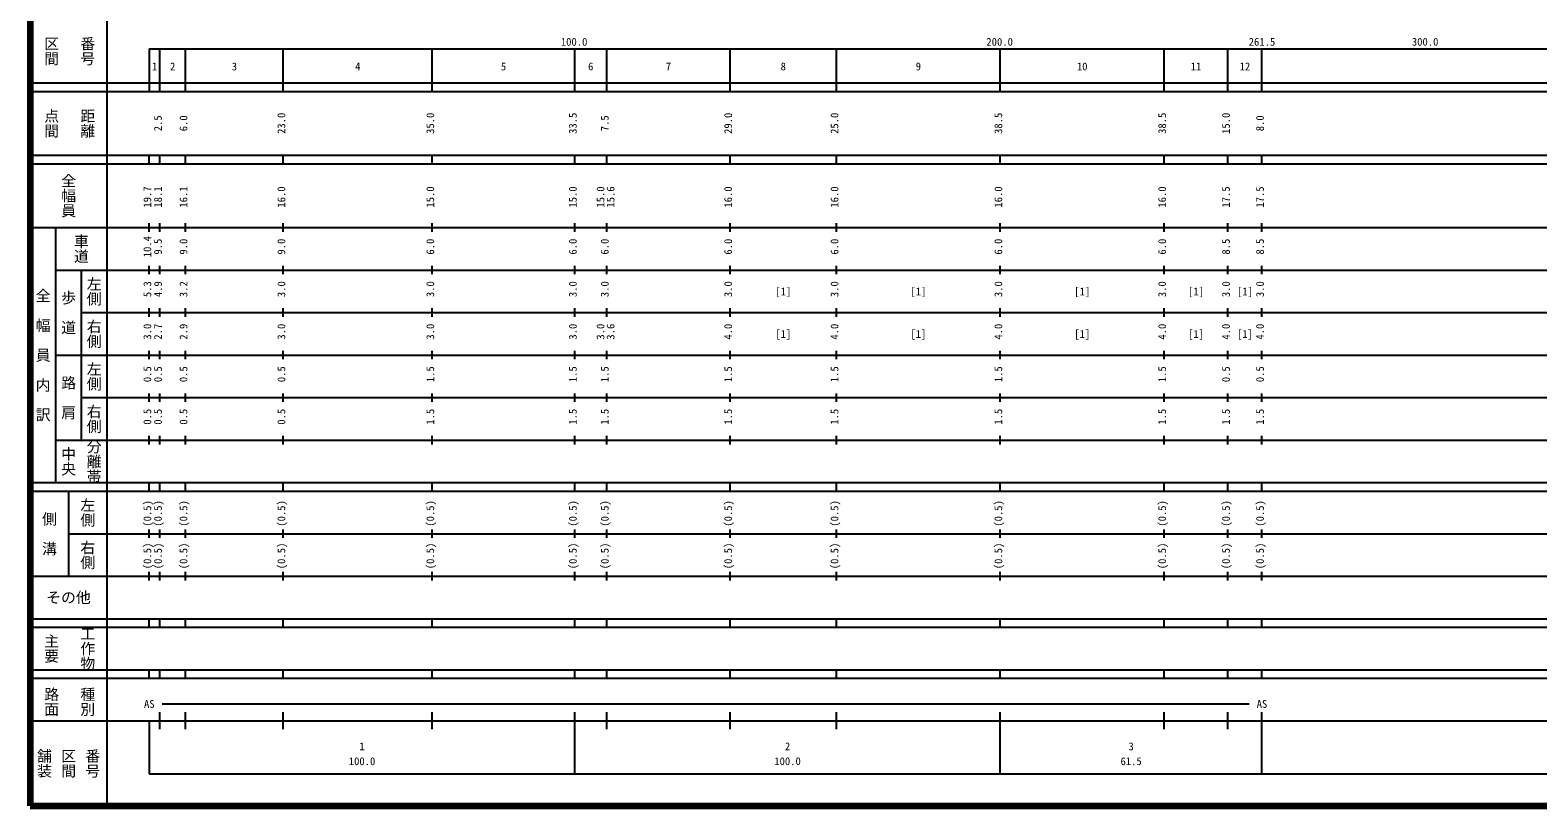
# Model space of a CAD drawing. Units: millimetres on the paper, enlarged 1000 times. Extents: x 40000 to 680000, y 20000 to 380000.
# Drawn here: x 40000 to 394334, y 20000 to 202409 of the extents above; entities that cross this region are included whole.
import ezdxf
from ezdxf.enums import TextEntityAlignment as Align

# ---------------------------------------------------------------- set-up
doc = ezdxf.new("R2010")
doc.units = ezdxf.units.MM
doc.header["$LTSCALE"] = 1000
doc.layers.add('M-TTL', color=2, linetype='Continuous', lineweight=140)
doc.layers.add('M-TTL-BAND', color=7, linetype='Continuous', lineweight=25)
doc.styles.add('@ＭＳ ゴシック', font='')
doc.styles.add('ＭＳ ゴシック', font='')
doc.styles.get('@ＭＳ ゴシック').set_extended_font_data('@MS Gothic')
doc.styles.get('ＭＳ ゴシック').set_extended_font_data('MS Gothic')

msp = doc.modelspace()

# ---------------------------------------------------------------- linework, layer by layer
at = {"layer": 'M-TTL'}
for p, q in [((40000, 380000), (40000, 20000)), ((40000, 20000), (680000, 20000))]:
    msp.add_line(p, q, dxfattribs=at)
at = {"layer": 'M-TTL-BAND'}
for p, q in [((58000, 370000), (58000, 20000)), ((68000, 198000), (579000, 198000)), ((68000, 198000), (68000, 188000)), ((70500, 188000), (70500, 198000)), ((76500, 188000), (76500, 198000)), ((99500, 188000), (99500, 198000)), ((134500, 188000), (134500, 198000)), ((168000, 188000), (168000, 198000)), ((175500, 188000), (175500, 198000)), ((204500, 188000), (204500, 198000)), ((229500, 188000), (229500, 198000)), ((268000, 188000), (268000, 198000)), ((306500, 188000), (306500, 198000)), ((321500, 188000), (321500, 198000)), ((329500, 188000), (329500, 198000)), ((40000, 190000), (579000, 190000)), ((40000, 188000), (579000, 188000)), ((40000, 173000), (579000, 173000)), ((40000, 171000), (579000, 171000)), ((68000, 171000), (68000, 173000)), ((70500, 171000), (70500, 173000)), ((76500, 171000), (76500, 173000)), ((99500, 171000), (99500, 173000)), ((134500, 171000), (134500, 173000)), ((168000, 171000), (168000, 173000)), ((175500, 171000), (175500, 173000)), ((204500, 171000), (204500, 173000)), ((229500, 171000), (229500, 173000)), ((268000, 171000), (268000, 173000)), ((306500, 171000), (306500, 173000)), ((321500, 171000), (321500, 173000)), ((329500, 171000), (329500, 173000)), ((40000, 156000), (579000, 156000)), ((46000, 96000), (46000, 156000)), ((68000, 155000), (68000, 157000)), ((70500, 155000), (70500, 157000)), ((76500, 155000), (76500, 157000)), ((99500, 155000), (99500, 157000)), ((134500, 155000), (134500, 157000)), ((168000, 155000), (168000, 157000)), ((175500, 155000), (175500, 157000)), ((204500, 155000), (204500, 157000)), ((229500, 155000), (229500, 157000)), ((268000, 155000), (268000, 157000)), ((306500, 155000), (306500, 157000)), ((321500, 155000), (321500, 157000)), ((329500, 155000), (329500, 157000)), ((46000, 146000), (579000, 146000)), ((52000, 146000), (52000, 106000)), ((68000, 145000), (68000, 147000)), ((70500, 145000), (70500, 147000)), ((76500, 145000), (76500, 147000)), ((99500, 145000), (99500, 147000)), ((134500, 145000), (134500, 147000)), ((168000, 145000), (168000, 147000)), ((175500, 145000), (175500, 147000)), ((204500, 145000), (204500, 147000)), ((229500, 145000), (229500, 147000)), ((268000, 145000), (268000, 147000)), ((306500, 145000), (306500, 147000)), ((321500, 145000), (321500, 147000)), ((329500, 145000), (329500, 147000)), ((52000, 136000), (579000, 136000)), ((68000, 135000), (68000, 137000)), ((70500, 135000), (70500, 137000)), ((76500, 135000), (76500, 137000)), ((99500, 135000), (99500, 137000)), ((134500, 135000), (134500, 137000)), ((168000, 135000), (168000, 137000)), ((175500, 135000), (175500, 137000)), ((204500, 135000), (204500, 137000)), ((229500, 135000), (229500, 137000)), ((268000, 135000), (268000, 137000)), ((306500, 135000), (306500, 137000)), ((321500, 135000), (321500, 137000)), ((329500, 135000), (329500, 137000)), ((46000, 126000), (579000, 126000)), ((68000, 125000), (68000, 127000)), ((70500, 125000), (70500, 127000)), ((76500, 125000), (76500, 127000)), ((99500, 125000), (99500, 127000)), ((134500, 125000), (134500, 127000)), ((168000, 125000), (168000, 127000)), ((175500, 125000), (175500, 127000)), ((204500, 125000), (204500, 127000)), ((229500, 125000), (229500, 127000)), ((268000, 125000), (268000, 127000)), ((306500, 125000), (306500, 127000)), ((321500, 125000), (321500, 127000)), ((329500, 125000), (329500, 127000)), ((68000, 115000), (68000, 117000)), ((70500, 115000), (70500, 117000)), ((76500, 115000), (76500, 117000)), ((99500, 115000), (99500, 117000)), ((134500, 115000), (134500, 117000)), ((168000, 115000), (168000, 117000)), ((175500, 115000), (175500, 117000)), ((204500, 115000), (204500, 117000)), ((229500, 115000), (229500, 117000)), ((268000, 115000), (268000, 117000)), ((306500, 115000), (306500, 117000)), ((321500, 115000), (321500, 117000)), ((329500, 115000), (329500, 117000)), ((52000, 116000), (579000, 116000)), ((68000, 105000), (68000, 107000)), ((70500, 105000), (70500, 107000)), ((76500, 105000), (76500, 107000)), ((99500, 105000), (99500, 107000)), ((134500, 105000), (134500, 107000)), ((168000, 105000), (168000, 107000)), ((175500, 105000), (175500, 107000)), ((204500, 105000), (204500, 107000)), ((229500, 105000), (229500, 107000)), ((268000, 105000), (268000, 107000)), ((306500, 105000), (306500, 107000)), ((321500, 105000), (321500, 107000)), ((329500, 105000), (329500, 107000)), ((46000, 106000), (579000, 106000)), ((40000, 96000), (579000, 96000)), ((68000, 94000), (68000, 96000)), ((70500, 94000), (70500, 96000)), ((76500, 94000), (76500, 96000)), ((99500, 94000), (99500, 96000)), ((134500, 94000), (134500, 96000)), ((168000, 94000), (168000, 96000)), ((175500, 94000), (175500, 96000)), ((204500, 94000), (204500, 96000)), ((229500, 94000), (229500, 96000)), ((268000, 94000), (268000, 96000)), ((306500, 94000), (306500, 96000)), ((321500, 94000), (321500, 96000)), ((329500, 94000), (329500, 96000)), ((40000, 94000), (579000, 94000)), ((49000, 94000), (49000, 74000)), ((49000, 84000), (579000, 84000)), ((68000, 83000), (68000, 85000)), ((70500, 83000), (70500, 85000)), ((76500, 83000), (76500, 85000)), ((99500, 83000), (99500, 85000)), ((134500, 83000), (134500, 85000)), ((168000, 83000), (168000, 85000)), ((175500, 83000), (175500, 85000)), ((204500, 83000), (204500, 85000)), ((229500, 83000), (229500, 85000)), ((268000, 83000), (268000, 85000)), ((306500, 83000), (306500, 85000)), ((321500, 83000), (321500, 85000)), ((329500, 83000), (329500, 85000)), ((68000, 73000), (68000, 75000)), ((70500, 73000), (70500, 75000)), ((76500, 73000), (76500, 75000)), ((99500, 73000), (99500, 75000)), ((134500, 73000), (134500, 75000)), ((168000, 73000), (168000, 75000)), ((175500, 73000), (175500, 75000)), ((204500, 73000), (204500, 75000)), ((229500, 73000), (229500, 75000)), ((268000, 73000), (268000, 75000)), ((306500, 73000), (306500, 75000)), ((321500, 73000), (321500, 75000)), ((329500, 73000), (329500, 75000)), ((40000, 74000), (579000, 74000)), ((40000, 64000), (579000, 64000)), ((68000, 62000), (68000, 64000)), ((70500, 62000), (70500, 64000)), ((76500, 62000), (76500, 64000)), ((99500, 62000), (99500, 64000)), ((134500, 62000), (134500, 64000)), ((168000, 62000), (168000, 64000)), ((175500, 62000), (175500, 64000)), ((204500, 62000), (204500, 64000)), ((229500, 62000), (229500, 64000)), ((268000, 62000), (268000, 64000)), ((306500, 62000), (306500, 64000)), ((321500, 62000), (321500, 64000)), ((329500, 62000), (329500, 64000)), ((40000, 62000), (579000, 62000)), ((40000, 52000), (579000, 52000)), ((40000, 50000), (579000, 50000)), ((68000, 50000), (68000, 52000)), ((70500, 50000), (70500, 52000)), ((76500, 50000), (76500, 52000)), ((99500, 50000), (99500, 52000)), ((134500, 50000), (134500, 52000)), ((168000, 50000), (168000, 52000)), ((175500, 50000), (175500, 52000)), ((204500, 50000), (204500, 52000)), ((229500, 50000), (229500, 52000)), ((268000, 50000), (268000, 52000)), ((306500, 50000), (306500, 52000)), ((321500, 50000), (321500, 52000)), ((329500, 50000), (329500, 52000)), ((71000, 44000), (326500, 44000)), ((40000, 40000), (579000, 40000)), ((68000, 40000), (68000, 27500)), ((70500, 38000), (70500, 42000)), ((76500, 38000), (76500, 42000)), ((99500, 38000), (99500, 42000)), ((134500, 38000), (134500, 42000)), ((168000, 27500), (168000, 42000)), ((175500, 38000), (175500, 42000)), ((204500, 38000), (204500, 42000)), ((229500, 38000), (229500, 42000)), ((268000, 27500), (268000, 42000)), ((306500, 38000), (306500, 42000)), ((321500, 38000), (321500, 42000)), ((329500, 27500), (329500, 42000)), ((68000, 27500), (579000, 27500))]:
    msp.add_line(p, q, dxfattribs=at)

# ---------------------------------------------------------------- texts
at = {"layer": 'M-TTL-BAND', "style": '@ＭＳ ゴシック'}
for s, p in [('区間', (45000, 197500)), ('番号', (53500, 197500)), ('点間', (45000, 180500)), ('距離', (53500, 180500)), ('全幅員', (49000, 163500)), ('車道', (52000, 151000)), ('左側', (55000, 141000)), ('全\u3000幅\u3000員\u3000内\u3000訳', (43000, 126000)), ('歩\u3000道', (49000, 136000)), ('右側', (55000, 131000)), ('左側', (55000, 121000)), ('路\u3000肩', (49000, 116000)), ('右側', (55000, 111000)), ('中央', (49000, 101000)), ('分離帯', (55000, 101000)), ('左側', (53500, 89000)), ('側\u3000溝', (44500, 84000)), ('右側', (53500, 79000)), ('主要', (45000, 57000)), ('工作物', (53500, 57000)), ('路面', (45000, 44500)), ('種別', (53500, 44500)), ('舗装', (43333, 30000)), ('区間', (49000, 30000)), ('番号', (54667, 30000))]:
    msp.add_text(s, height=2566, rotation=270, dxfattribs=at).set_placement(p, align=Align.MIDDLE_CENTER)
at = {"layer": 'M-TTL-BAND', "style": 'ＭＳ ゴシック'}
for s, p in [('100.0', (167844, 198195)), ('200.0', (267844, 198195)), ('261.5', (329500, 198195)), ('300.0', (367844, 198195)), ('1', (69250, 192405)), ('2', (73500, 192405)), ('3', (88000, 192405)), ('4', (117000, 192405)), ('5', (151250, 192405)), ('6', (171750, 192405)), ('7', (190000, 192405)), ('8', (217000, 192405)), ('9', (248750, 192405)), ('10', (287250, 192405)), ('11', (314000, 192405)), ('12', (325500, 192405)), ('[1]', (217000, 139500)), ('[1]', (248750, 139500)), ('[1]', (287250, 139500)), ('[1]', (314000, 139500)), ('[1]', (325500, 139500)), ('[1]', (217000, 129500)), ('[1]', (248750, 129500)), ('[1]', (287250, 129500)), ('[1]', (314000, 129500)), ('[1]', (325500, 129500)), ('AS', (68000, 42500)), ('AS', (329500, 42500)), ('1', (118000, 32523)), ('2', (218000, 32523)), ('3', (298750, 32523)), ('100.0', (118000, 29033)), ('100.0', (218000, 29033)), ('61.5', (298750, 29033))]:
    msp.add_text(s, height=1833, dxfattribs=at).set_placement(p, align=Align.BOTTOM_CENTER)
for s, p in [('2.5', (71500, 180500)), ('6.0', (77500, 180500)), ('23.0', (100500, 180500)), ('35.0', (135500, 180500)), ('33.5', (169000, 180500)), ('7.5', (176500, 180500)), ('29.0', (205500, 180500)), ('25.0', (230500, 180500)), ('38.5', (269000, 180500)), ('38.5', (307500, 180500)), ('15.0', (322500, 180500)), ('8.0', (330500, 180500)), ('19.7', (69000, 163174)), ('18.1', (71500, 163174)), ('16.1', (77500, 163174)), ('16.0', (100500, 163174)), ('15.0', (135500, 163174)), ('15.0', (169000, 163174)), ('15.0', (175500, 163174)), ('15.6', (177870, 163174)), ('16.0', (205500, 163174)), ('16.0', (230500, 163174)), ('16.0', (269000, 163174)), ('16.0', (307500, 163174)), ('17.5', (322500, 163174)), ('17.5', (330500, 163174)), ('10.4', (69000, 151500)), ('9.5', (71500, 151500)), ('9.0', (77500, 151500)), ('9.0', (100500, 151500)), ('6.0', (135500, 151500)), ('6.0', (169000, 151500)), ('6.0', (176500, 151500)), ('6.0', (205500, 151500)), ('6.0', (230500, 151500)), ('6.0', (269000, 151500)), ('6.0', (307500, 151500)), ('8.5', (322500, 151500)), ('8.5', (330500, 151500)), ('5.3', (69000, 141500)), ('4.9', (71500, 141500)), ('3.2', (77500, 141500)), ('3.0', (100500, 141500)), ('3.0', (135500, 141500)), ('3.0', (169000, 141500)), ('3.0', (176500, 141500)), ('3.0', (205500, 141500)), ('3.0', (230500, 141500)), ('3.0', (269000, 141500)), ('3.0', (307500, 141500)), ('3.0', (322500, 141500)), ('3.0', (330500, 141500)), ('3.0', (69000, 131500)), ('2.7', (71500, 131500)), ('2.9', (77500, 131500)), ('3.0', (100500, 131500)), ('3.0', (135500, 131500)), ('3.0', (169000, 131500)), ('3.0', (175500, 131500)), ('3.6', (177870, 131500)), ('4.0', (205500, 131500)), ('4.0', (230500, 131500)), ('4.0', (269000, 131500)), ('4.0', (307500, 131500)), ('4.0', (322500, 131500)), ('4.0', (330500, 131500)), ('0.5', (69000, 121500)), ('0.5', (71500, 121500)), ('0.5', (77500, 121500)), ('0.5', (100500, 121500)), ('1.5', (135500, 121500)), ('1.5', (169000, 121500)), ('1.5', (176500, 121500)), ('1.5', (205500, 121500)), ('1.5', (230500, 121500)), ('1.5', (269000, 121500)), ('1.5', (307500, 121500)), ('0.5', (322500, 121500)), ('0.5', (330500, 121500)), ('0.5', (69000, 111500)), ('0.5', (71500, 111500)), ('0.5', (77500, 111500)), ('0.5', (100500, 111500)), ('1.5', (135500, 111500)), ('1.5', (169000, 111500)), ('1.5', (176500, 111500)), ('1.5', (205500, 111500)), ('1.5', (230500, 111500)), ('1.5', (269000, 111500)), ('1.5', (307500, 111500)), ('1.5', (322500, 111500)), ('1.5', (330500, 111500)), ('(0.5)', (69000, 88764)), ('(0.5)', (71500, 88764)), ('(0.5)', (77500, 88764)), ('(0.5)', (100500, 88764)), ('(0.5)', (135500, 88764)), ('(0.5)', (169000, 88764)), ('(0.5)', (176500, 88764)), ('(0.5)', (205500, 88764)), ('(0.5)', (230500, 88764)), ('(0.5)', (269000, 88764)), ('(0.5)', (307500, 88764)), ('(0.5)', (322500, 88764)), ('(0.5)', (330500, 88764)), ('(0.5)', (69000, 78764)), ('(0.5)', (71500, 78764)), ('(0.5)', (77500, 78764)), ('(0.5)', (100500, 78764)), ('(0.5)', (135500, 78764)), ('(0.5)', (169000, 78764)), ('(0.5)', (176500, 78764)), ('(0.5)', (205500, 78764)), ('(0.5)', (230500, 78764)), ('(0.5)', (269000, 78764)), ('(0.5)', (307500, 78764)), ('(0.5)', (322500, 78764)), ('(0.5)', (330500, 78764))]:
    msp.add_text(s, height=1833, rotation=90, dxfattribs=at).set_placement(p, align=Align.BOTTOM_CENTER)
msp.add_text('その他', height=2566, dxfattribs=at).set_placement((49000, 69000), align=Align.MIDDLE_CENTER)

doc.saveas('drawing.dxf')
